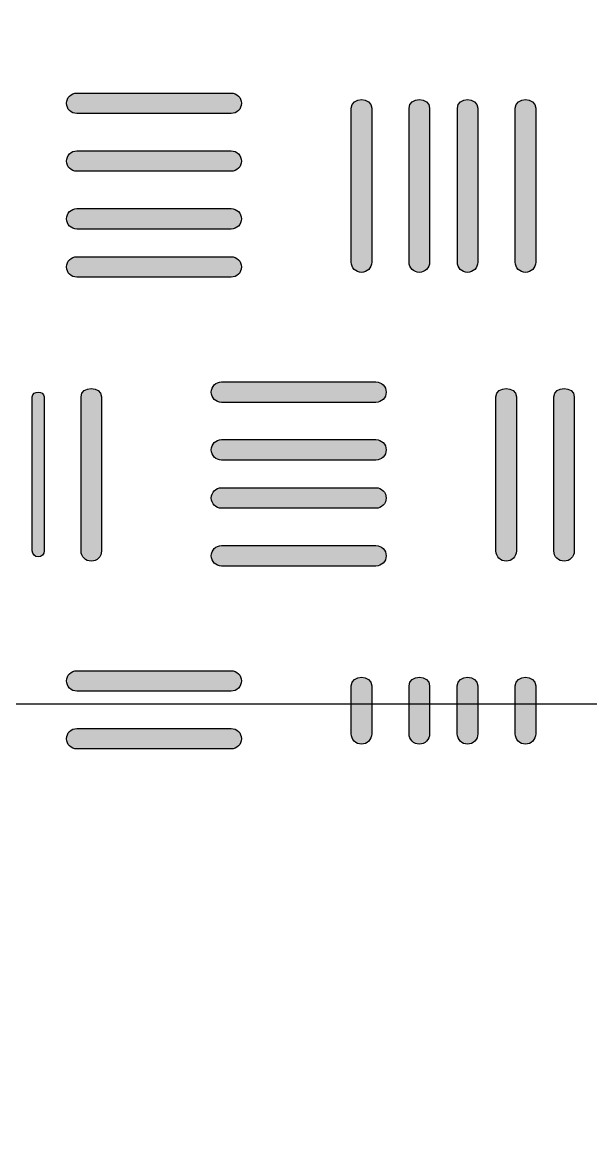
# Model space of a CAD drawing. Extents: x 4 to 307, y 9 to 217.
# Drawn here: x 270.54 to 275.52, y 111.02 to 120.9 of the extents above; entities that cross this region are included whole.
import ezdxf

# ---------------------------------------------------------------- set-up
doc = ezdxf.new("R2010")
doc.units = 0
doc.header["$MEASUREMENT"] = 0
doc.layers.add('EBENE_1', color=7, linetype='CONTINUOUS')

# ---------------------------------------------------------------- blocks, each defined once
blk = doc.blocks.new('BLOCK_3')
at = {"layer": 'EBENE_1'}
h = blk.add_hatch(color=7, dxfattribs=at)
h.dxf.hatch_style = 2
edge = h.paths.add_edge_path()
edge.add_spline(control_points=[(271.0196, 120.1045), (271.0196, 120.1045), (272.3715, 120.1045), (272.3715, 120.1045), (272.4211, 120.1045), (272.4611, 120.1447), (272.4611, 120.1941), (272.4611, 120.2436), (272.4211, 120.2837), (272.3715, 120.2837), (272.3715, 120.2837), (271.0196, 120.2837), (271.0196, 120.2837), (270.97, 120.2837), (270.9301, 120.2436), (270.9301, 120.1941), (270.9301, 120.1447), (270.97, 120.1045), (271.0196, 120.1045)], knot_values=[0, 0, 0, 0, 1, 1, 1, 2, 2, 2, 3, 3, 3, 4, 4, 4, 5, 5, 5, 6, 6, 6, 6], degree=3, periodic=1)
h = blk.add_hatch(color=7, dxfattribs=at)
h.dxf.hatch_style = 2
edge = h.paths.add_edge_path()
edge.add_spline(control_points=[(273.6017, 118.803), (273.6017, 118.803), (273.6017, 120.1519), (273.6017, 120.1519), (273.6017, 120.2508), (273.4226, 120.2508), (273.4226, 120.1519), (273.4226, 120.1519), (273.4226, 118.803), (273.4226, 118.803), (273.4226, 118.7536), (273.4626, 118.7134), (273.5122, 118.7134), (273.5618, 118.7134), (273.6017, 118.7536), (273.6017, 118.803)], knot_values=[0, 0, 0, 0, 1, 1, 1, 2, 2, 2, 3, 3, 3, 4, 4, 4, 5, 5, 5, 5], degree=3, periodic=1)
h = blk.add_hatch(color=7, dxfattribs=at)
h.dxf.hatch_style = 2
edge = h.paths.add_edge_path()
edge.add_spline(control_points=[(274.0189, 118.7134), (274.0686, 118.7134), (274.1085, 118.7536), (274.1085, 118.803), (274.1085, 118.803), (274.1085, 120.1519), (274.1085, 120.1519), (274.1085, 120.2508), (273.9294, 120.2508), (273.9294, 120.1519), (273.9294, 120.1519), (273.9294, 118.803), (273.9294, 118.803), (273.9294, 118.7536), (273.9693, 118.7134), (274.0189, 118.7134)], knot_values=[0, 0, 0, 0, 1, 1, 1, 2, 2, 2, 3, 3, 3, 4, 4, 4, 5, 5, 5, 5], degree=3, periodic=1)
h = blk.add_hatch(color=7, dxfattribs=at)
h.dxf.hatch_style = 2
edge = h.paths.add_edge_path()
edge.add_spline(control_points=[(274.4413, 118.7134), (274.4909, 118.7134), (274.5309, 118.7536), (274.5309, 118.803), (274.5309, 118.803), (274.5309, 120.1519), (274.5309, 120.1519), (274.5309, 120.2508), (274.3517, 120.2508), (274.3517, 120.1519), (274.3517, 120.1519), (274.3517, 118.803), (274.3517, 118.803), (274.3517, 118.7536), (274.3917, 118.7134), (274.4413, 118.7134)], knot_values=[0, 0, 0, 0, 1, 1, 1, 2, 2, 2, 3, 3, 3, 4, 4, 4, 5, 5, 5, 5], degree=3, periodic=1)
h = blk.add_hatch(color=7, dxfattribs=at)
h.dxf.hatch_style = 2
edge = h.paths.add_edge_path()
edge.add_spline(control_points=[(274.8589, 120.1519), (274.8589, 120.1519), (274.8589, 118.803), (274.8589, 118.803), (274.8589, 118.7536), (274.8988, 118.7134), (274.9484, 118.7134), (274.998, 118.7134), (275.038, 118.7536), (275.038, 118.803), (275.038, 118.803), (275.038, 120.1519), (275.038, 120.1519), (275.038, 120.2508), (274.8589, 120.2508), (274.8589, 120.1519)], knot_values=[0, 0, 0, 0, 1, 1, 1, 2, 2, 2, 3, 3, 3, 4, 4, 4, 5, 5, 5, 5], degree=3, periodic=1)
h = blk.add_hatch(color=7, dxfattribs=at)
h.dxf.hatch_style = 2
edge = h.paths.add_edge_path()
edge.add_spline(control_points=[(271.0196, 119.5986), (271.0196, 119.5986), (272.3715, 119.5986), (272.3715, 119.5986), (272.4211, 119.5986), (272.4611, 119.6388), (272.4611, 119.6882), (272.4611, 119.7376), (272.4211, 119.7778), (272.3715, 119.7778), (272.3715, 119.7778), (271.0196, 119.7778), (271.0196, 119.7778), (270.97, 119.7778), (270.9301, 119.7376), (270.9301, 119.6882), (270.9301, 119.6388), (270.97, 119.5986), (271.0196, 119.5986)], knot_values=[0, 0, 0, 0, 1, 1, 1, 2, 2, 2, 3, 3, 3, 4, 4, 4, 5, 5, 5, 6, 6, 6, 6], degree=3, periodic=1)
h = blk.add_hatch(color=7, dxfattribs=at)
h.dxf.hatch_style = 2
edge = h.paths.add_edge_path()
edge.add_spline(control_points=[(271.0196, 119.0927), (271.0196, 119.0927), (272.3715, 119.0927), (272.3715, 119.0927), (272.4211, 119.0927), (272.4611, 119.1329), (272.4611, 119.1823), (272.4611, 119.2317), (272.4211, 119.2719), (272.3715, 119.2719), (272.3715, 119.2719), (271.0196, 119.2719), (271.0196, 119.2719), (270.97, 119.2719), (270.9301, 119.2317), (270.9301, 119.1823), (270.9301, 119.1329), (270.97, 119.0927), (271.0196, 119.0927)], knot_values=[0, 0, 0, 0, 1, 1, 1, 2, 2, 2, 3, 3, 3, 4, 4, 4, 5, 5, 5, 6, 6, 6, 6], degree=3, periodic=1)
h = blk.add_hatch(color=7, dxfattribs=at)
h.dxf.hatch_style = 2
edge = h.paths.add_edge_path()
edge.add_spline(control_points=[(271.0196, 118.6712), (271.0196, 118.6712), (272.3715, 118.6712), (272.3715, 118.6712), (272.4211, 118.6712), (272.4611, 118.7114), (272.4611, 118.7608), (272.4611, 118.8102), (272.4211, 118.8504), (272.3715, 118.8504), (272.3715, 118.8504), (271.0196, 118.8504), (271.0196, 118.8504), (270.97, 118.8504), (270.9301, 118.8102), (270.9301, 118.7608), (270.9301, 118.7114), (270.97, 118.6712), (271.0196, 118.6712)], knot_values=[0, 0, 0, 0, 1, 1, 1, 2, 2, 2, 3, 3, 3, 4, 4, 4, 5, 5, 5, 6, 6, 6, 6], degree=3, periodic=1)
h = blk.add_hatch(color=7, dxfattribs=at)
h.dxf.hatch_style = 2
edge = h.paths.add_edge_path()
edge.add_spline(control_points=[(273.6389, 117.7543), (273.6389, 117.7543), (272.2871, 117.7543), (272.2871, 117.7543), (272.2375, 117.7543), (272.1975, 117.7142), (272.1975, 117.6647), (272.1975, 117.6153), (272.2375, 117.5752), (272.2871, 117.5752), (272.2871, 117.5752), (273.6389, 117.5752), (273.6389, 117.5752), (273.6886, 117.5752), (273.7285, 117.6153), (273.7285, 117.6647), (273.7285, 117.7142), (273.6886, 117.7543), (273.6389, 117.7543)], knot_values=[0, 0, 0, 0, 1, 1, 1, 2, 2, 2, 3, 3, 3, 4, 4, 4, 5, 5, 5, 6, 6, 6, 6], degree=3, periodic=1)
h = blk.add_hatch(color=7, dxfattribs=at)
h.dxf.hatch_style = 2
edge = h.paths.add_edge_path()
edge.add_spline(control_points=[(270.6297, 117.6225), (270.6297, 117.6225), (270.6297, 116.2734), (270.6297, 116.2734), (270.6297, 116.2448), (270.6531, 116.2216), (270.6817, 116.2216), (270.7103, 116.2216), (270.7337, 116.2448), (270.7337, 116.2734), (270.7337, 116.2734), (270.7337, 117.6225), (270.7337, 117.6225), (270.7337, 117.6797), (270.6297, 117.6797), (270.6297, 117.6225)], knot_values=[0, 0, 0, 0, 1, 1, 1, 2, 2, 2, 3, 3, 3, 4, 4, 4, 5, 5, 5, 5], degree=3, periodic=1)
h = blk.add_hatch(color=7, dxfattribs=at)
h.dxf.hatch_style = 2
edge = h.paths.add_edge_path()
edge.add_spline(control_points=[(271.0568, 117.6225), (271.0568, 117.6225), (271.0568, 116.2734), (271.0568, 116.2734), (271.0568, 116.224), (271.0968, 116.1839), (271.1464, 116.1839), (271.196, 116.1839), (271.236, 116.224), (271.236, 116.2734), (271.236, 116.2734), (271.236, 117.6225), (271.236, 117.6225), (271.236, 117.7214), (271.0568, 117.7214), (271.0568, 117.6225)], knot_values=[0, 0, 0, 0, 1, 1, 1, 2, 2, 2, 3, 3, 3, 4, 4, 4, 5, 5, 5, 5], degree=3, periodic=1)
h = blk.add_hatch(color=7, dxfattribs=at)
h.dxf.hatch_style = 2
edge = h.paths.add_edge_path()
edge.add_spline(control_points=[(274.8688, 117.6225), (274.8688, 117.7214), (274.6897, 117.7214), (274.6897, 117.6225), (274.6897, 117.6225), (274.6897, 116.2734), (274.6897, 116.2734), (274.6897, 116.224), (274.7297, 116.1839), (274.7793, 116.1839), (274.8289, 116.1839), (274.8688, 116.224), (274.8688, 116.2734), (274.8688, 116.2734), (274.8688, 117.6225), (274.8688, 117.6225)], knot_values=[0, 0, 0, 0, 1, 1, 1, 2, 2, 2, 3, 3, 3, 4, 4, 4, 5, 5, 5, 5], degree=3, periodic=1)
h = blk.add_hatch(color=7, dxfattribs=at)
h.dxf.hatch_style = 2
edge = h.paths.add_edge_path()
edge.add_spline(control_points=[(275.1968, 117.6225), (275.1968, 117.6225), (275.1968, 116.2734), (275.1968, 116.2734), (275.1968, 116.224), (275.2368, 116.1839), (275.2864, 116.1839), (275.336, 116.1839), (275.376, 116.224), (275.376, 116.2734), (275.376, 116.2734), (275.376, 117.6225), (275.376, 117.6225), (275.376, 117.7214), (275.1968, 117.7214), (275.1968, 117.6225)], knot_values=[0, 0, 0, 0, 1, 1, 1, 2, 2, 2, 3, 3, 3, 4, 4, 4, 5, 5, 5, 5], degree=3, periodic=1)
h = blk.add_hatch(color=7, dxfattribs=at)
h.dxf.hatch_style = 2
edge = h.paths.add_edge_path()
edge.add_spline(control_points=[(273.6389, 117.2484), (273.6389, 117.2484), (272.2871, 117.2484), (272.2871, 117.2484), (272.2375, 117.2484), (272.1975, 117.2083), (272.1975, 117.1588), (272.1975, 117.1094), (272.2375, 117.0692), (272.2871, 117.0692), (272.2871, 117.0692), (273.6389, 117.0692), (273.6389, 117.0692), (273.6886, 117.0692), (273.7285, 117.1094), (273.7285, 117.1588), (273.7285, 117.2083), (273.6886, 117.2484), (273.6389, 117.2484)], knot_values=[0, 0, 0, 0, 1, 1, 1, 2, 2, 2, 3, 3, 3, 4, 4, 4, 5, 5, 5, 6, 6, 6, 6], degree=3, periodic=1)
h = blk.add_hatch(color=7, dxfattribs=at)
h.dxf.hatch_style = 2
edge = h.paths.add_edge_path()
edge.add_spline(control_points=[(273.6389, 116.8269), (273.6389, 116.8269), (272.2871, 116.8269), (272.2871, 116.8269), (272.2375, 116.8269), (272.1975, 116.7867), (272.1975, 116.7373), (272.1975, 116.6879), (272.2375, 116.6477), (272.2871, 116.6477), (272.2871, 116.6477), (273.6389, 116.6477), (273.6389, 116.6477), (273.6886, 116.6477), (273.7285, 116.6879), (273.7285, 116.7373), (273.7285, 116.7867), (273.6886, 116.8269), (273.6389, 116.8269)], knot_values=[0, 0, 0, 0, 1, 1, 1, 2, 2, 2, 3, 3, 3, 4, 4, 4, 5, 5, 5, 6, 6, 6, 6], degree=3, periodic=1)
h = blk.add_hatch(color=7, dxfattribs=at)
h.dxf.hatch_style = 2
edge = h.paths.add_edge_path()
edge.add_spline(control_points=[(273.6389, 116.321), (273.6389, 116.321), (272.2871, 116.321), (272.2871, 116.321), (272.2375, 116.321), (272.1975, 116.2808), (272.1975, 116.2314), (272.1975, 116.182), (272.2375, 116.1418), (272.2871, 116.1418), (272.2871, 116.1418), (273.6389, 116.1418), (273.6389, 116.1418), (273.6886, 116.1418), (273.7285, 116.182), (273.7285, 116.2314), (273.7285, 116.2808), (273.6886, 116.321), (273.6389, 116.321)], knot_values=[0, 0, 0, 0, 1, 1, 1, 2, 2, 2, 3, 3, 3, 4, 4, 4, 5, 5, 5, 6, 6, 6, 6], degree=3, periodic=1)
h = blk.add_hatch(color=7, dxfattribs=at)
h.dxf.hatch_style = 2
edge = h.paths.add_edge_path()
edge.add_spline(control_points=[(272.3715, 115.2249), (272.3715, 115.2249), (271.0196, 115.2249), (271.0196, 115.2249), (270.97, 115.2249), (270.9301, 115.1848), (270.9301, 115.1353), (270.9301, 115.0859), (270.97, 115.0458), (271.0196, 115.0458), (271.0196, 115.0458), (272.3715, 115.0458), (272.3715, 115.0458), (272.4211, 115.0458), (272.4611, 115.0859), (272.4611, 115.1353), (272.4611, 115.1848), (272.4211, 115.2249), (272.3715, 115.2249)], knot_values=[0, 0, 0, 0, 1, 1, 1, 2, 2, 2, 3, 3, 3, 4, 4, 4, 5, 5, 5, 6, 6, 6, 6], degree=3, periodic=1)
h = blk.add_hatch(color=7, dxfattribs=at)
h.dxf.hatch_style = 2
edge = h.paths.add_edge_path()
edge.add_spline(control_points=[(273.4223, 115.0931), (273.4223, 115.0931), (273.4223, 114.6716), (273.4223, 114.6716), (273.4223, 114.622), (273.4626, 114.5817), (273.5122, 114.5817), (273.5618, 114.5817), (273.6021, 114.622), (273.6021, 114.6716), (273.6021, 114.6716), (273.6021, 115.0931), (273.6021, 115.0931), (273.6021, 115.1924), (273.4223, 115.1924), (273.4223, 115.0931)], knot_values=[0, 0, 0, 0, 1, 1, 1, 2, 2, 2, 3, 3, 3, 4, 4, 4, 5, 5, 5, 5], degree=3, periodic=1)
h = blk.add_hatch(color=7, dxfattribs=at)
h.dxf.hatch_style = 2
edge = h.paths.add_edge_path()
edge.add_spline(control_points=[(273.929, 115.0931), (273.929, 115.0931), (273.929, 114.6716), (273.929, 114.6716), (273.929, 114.622), (273.9693, 114.5817), (274.0189, 114.5817), (274.0686, 114.5817), (274.1089, 114.622), (274.1089, 114.6716), (274.1089, 114.6716), (274.1089, 115.0931), (274.1089, 115.0931), (274.1089, 115.1924), (273.929, 115.1924), (273.929, 115.0931)], knot_values=[0, 0, 0, 0, 1, 1, 1, 2, 2, 2, 3, 3, 3, 4, 4, 4, 5, 5, 5, 5], degree=3, periodic=1)
h = blk.add_hatch(color=7, dxfattribs=at)
h.dxf.hatch_style = 2
edge = h.paths.add_edge_path()
edge.add_spline(control_points=[(274.3514, 115.0931), (274.3514, 115.0931), (274.3514, 114.6716), (274.3514, 114.6716), (274.3514, 114.622), (274.3917, 114.5817), (274.4413, 114.5817), (274.4909, 114.5817), (274.5312, 114.622), (274.5312, 114.6716), (274.5312, 114.6716), (274.5312, 115.0931), (274.5312, 115.0931), (274.5312, 115.1924), (274.3514, 115.1924), (274.3514, 115.0931)], knot_values=[0, 0, 0, 0, 1, 1, 1, 2, 2, 2, 3, 3, 3, 4, 4, 4, 5, 5, 5, 5], degree=3, periodic=1)
h = blk.add_hatch(color=7, dxfattribs=at)
h.dxf.hatch_style = 2
edge = h.paths.add_edge_path()
edge.add_spline(control_points=[(274.8585, 115.0931), (274.8585, 115.0931), (274.8585, 114.6716), (274.8585, 114.6716), (274.8585, 114.622), (274.8988, 114.5817), (274.9484, 114.5817), (274.998, 114.5817), (275.0383, 114.622), (275.0383, 114.6716), (275.0383, 114.6716), (275.0383, 115.0931), (275.0383, 115.0931), (275.0383, 115.1924), (274.8585, 115.1924), (274.8585, 115.0931)], knot_values=[0, 0, 0, 0, 1, 1, 1, 2, 2, 2, 3, 3, 3, 4, 4, 4, 5, 5, 5, 5], degree=3, periodic=1)
h = blk.add_hatch(color=7, dxfattribs=at)
h.dxf.hatch_style = 2
edge = h.paths.add_edge_path()
edge.add_spline(control_points=[(272.3715, 114.719), (272.3715, 114.719), (271.0196, 114.719), (271.0196, 114.719), (270.97, 114.719), (270.9301, 114.6789), (270.9301, 114.6294), (270.9301, 114.58), (270.97, 114.5399), (271.0196, 114.5399), (271.0196, 114.5399), (272.3715, 114.5399), (272.3715, 114.5399), (272.4211, 114.5399), (272.4611, 114.58), (272.4611, 114.6294), (272.4611, 114.6789), (272.4211, 114.719), (272.3715, 114.719)], knot_values=[0, 0, 0, 0, 1, 1, 1, 2, 2, 2, 3, 3, 3, 4, 4, 4, 5, 5, 5, 6, 6, 6, 6], degree=3, periodic=1)
for points, knots in [([(271.0196, 120.1045), (271.0196, 120.1045), (272.3715, 120.1045), (272.3715, 120.1045), (272.4211, 120.1045), (272.4611, 120.1447), (272.4611, 120.1941), (272.4611, 120.2436), (272.4211, 120.2837), (272.3715, 120.2837), (272.3715, 120.2837), (271.0196, 120.2837), (271.0196, 120.2837), (270.97, 120.2837), (270.9301, 120.2436), (270.9301, 120.1941), (270.9301, 120.1447), (270.97, 120.1045), (271.0196, 120.1045)], [0, 0, 0, 0, 1, 1, 1, 2, 2, 2, 3, 3, 3, 4, 4, 4, 5, 5, 5, 6, 6, 6, 6]), ([(273.6017, 118.803), (273.6017, 118.803), (273.6017, 120.1519), (273.6017, 120.1519), (273.6017, 120.2508), (273.4226, 120.2508), (273.4226, 120.1519), (273.4226, 120.1519), (273.4226, 118.803), (273.4226, 118.803), (273.4226, 118.7536), (273.4626, 118.7134), (273.5122, 118.7134), (273.5618, 118.7134), (273.6017, 118.7536), (273.6017, 118.803)], [0, 0, 0, 0, 1, 1, 1, 2, 2, 2, 3, 3, 3, 4, 4, 4, 5, 5, 5, 5]), ([(274.0189, 118.7134), (274.0686, 118.7134), (274.1085, 118.7536), (274.1085, 118.803), (274.1085, 118.803), (274.1085, 120.1519), (274.1085, 120.1519), (274.1085, 120.2508), (273.9294, 120.2508), (273.9294, 120.1519), (273.9294, 120.1519), (273.9294, 118.803), (273.9294, 118.803), (273.9294, 118.7536), (273.9693, 118.7134), (274.0189, 118.7134)], [0, 0, 0, 0, 1, 1, 1, 2, 2, 2, 3, 3, 3, 4, 4, 4, 5, 5, 5, 5]), ([(274.4413, 118.7134), (274.4909, 118.7134), (274.5309, 118.7536), (274.5309, 118.803), (274.5309, 118.803), (274.5309, 120.1519), (274.5309, 120.1519), (274.5309, 120.2508), (274.3517, 120.2508), (274.3517, 120.1519), (274.3517, 120.1519), (274.3517, 118.803), (274.3517, 118.803), (274.3517, 118.7536), (274.3917, 118.7134), (274.4413, 118.7134)], [0, 0, 0, 0, 1, 1, 1, 2, 2, 2, 3, 3, 3, 4, 4, 4, 5, 5, 5, 5]), ([(274.8589, 120.1519), (274.8589, 120.1519), (274.8589, 118.803), (274.8589, 118.803), (274.8589, 118.7536), (274.8988, 118.7134), (274.9484, 118.7134), (274.998, 118.7134), (275.038, 118.7536), (275.038, 118.803), (275.038, 118.803), (275.038, 120.1519), (275.038, 120.1519), (275.038, 120.2508), (274.8589, 120.2508), (274.8589, 120.1519)], [0, 0, 0, 0, 1, 1, 1, 2, 2, 2, 3, 3, 3, 4, 4, 4, 5, 5, 5, 5]), ([(271.0196, 119.5986), (271.0196, 119.5986), (272.3715, 119.5986), (272.3715, 119.5986), (272.4211, 119.5986), (272.4611, 119.6388), (272.4611, 119.6882), (272.4611, 119.7376), (272.4211, 119.7778), (272.3715, 119.7778), (272.3715, 119.7778), (271.0196, 119.7778), (271.0196, 119.7778), (270.97, 119.7778), (270.9301, 119.7376), (270.9301, 119.6882), (270.9301, 119.6388), (270.97, 119.5986), (271.0196, 119.5986)], [0, 0, 0, 0, 1, 1, 1, 2, 2, 2, 3, 3, 3, 4, 4, 4, 5, 5, 5, 6, 6, 6, 6]), ([(271.0196, 119.0927), (271.0196, 119.0927), (272.3715, 119.0927), (272.3715, 119.0927), (272.4211, 119.0927), (272.4611, 119.1329), (272.4611, 119.1823), (272.4611, 119.2317), (272.4211, 119.2719), (272.3715, 119.2719), (272.3715, 119.2719), (271.0196, 119.2719), (271.0196, 119.2719), (270.97, 119.2719), (270.9301, 119.2317), (270.9301, 119.1823), (270.9301, 119.1329), (270.97, 119.0927), (271.0196, 119.0927)], [0, 0, 0, 0, 1, 1, 1, 2, 2, 2, 3, 3, 3, 4, 4, 4, 5, 5, 5, 6, 6, 6, 6]), ([(271.0196, 118.6712), (271.0196, 118.6712), (272.3715, 118.6712), (272.3715, 118.6712), (272.4211, 118.6712), (272.4611, 118.7114), (272.4611, 118.7608), (272.4611, 118.8102), (272.4211, 118.8504), (272.3715, 118.8504), (272.3715, 118.8504), (271.0196, 118.8504), (271.0196, 118.8504), (270.97, 118.8504), (270.9301, 118.8102), (270.9301, 118.7608), (270.9301, 118.7114), (270.97, 118.6712), (271.0196, 118.6712)], [0, 0, 0, 0, 1, 1, 1, 2, 2, 2, 3, 3, 3, 4, 4, 4, 5, 5, 5, 6, 6, 6, 6]), ([(273.6389, 117.7543), (273.6389, 117.7543), (272.2871, 117.7543), (272.2871, 117.7543), (272.2375, 117.7543), (272.1975, 117.7142), (272.1975, 117.6647), (272.1975, 117.6153), (272.2375, 117.5752), (272.2871, 117.5752), (272.2871, 117.5752), (273.6389, 117.5752), (273.6389, 117.5752), (273.6886, 117.5752), (273.7285, 117.6153), (273.7285, 117.6647), (273.7285, 117.7142), (273.6886, 117.7543), (273.6389, 117.7543)], [0, 0, 0, 0, 1, 1, 1, 2, 2, 2, 3, 3, 3, 4, 4, 4, 5, 5, 5, 6, 6, 6, 6]), ([(270.6297, 117.6225), (270.6297, 117.6225), (270.6297, 116.2734), (270.6297, 116.2734), (270.6297, 116.2448), (270.6531, 116.2216), (270.6817, 116.2216), (270.7103, 116.2216), (270.7337, 116.2448), (270.7337, 116.2734), (270.7337, 116.2734), (270.7337, 117.6225), (270.7337, 117.6225), (270.7337, 117.6797), (270.6297, 117.6797), (270.6297, 117.6225)], [0, 0, 0, 0, 1, 1, 1, 2, 2, 2, 3, 3, 3, 4, 4, 4, 5, 5, 5, 5]), ([(271.0568, 117.6225), (271.0568, 117.6225), (271.0568, 116.2734), (271.0568, 116.2734), (271.0568, 116.224), (271.0968, 116.1839), (271.1464, 116.1839), (271.196, 116.1839), (271.236, 116.224), (271.236, 116.2734), (271.236, 116.2734), (271.236, 117.6225), (271.236, 117.6225), (271.236, 117.7214), (271.0568, 117.7214), (271.0568, 117.6225)], [0, 0, 0, 0, 1, 1, 1, 2, 2, 2, 3, 3, 3, 4, 4, 4, 5, 5, 5, 5]), ([(274.8688, 117.6225), (274.8688, 117.7214), (274.6897, 117.7214), (274.6897, 117.6225), (274.6897, 117.6225), (274.6897, 116.2734), (274.6897, 116.2734), (274.6897, 116.224), (274.7297, 116.1839), (274.7793, 116.1839), (274.8289, 116.1839), (274.8688, 116.224), (274.8688, 116.2734), (274.8688, 116.2734), (274.8688, 117.6225), (274.8688, 117.6225)], [0, 0, 0, 0, 1, 1, 1, 2, 2, 2, 3, 3, 3, 4, 4, 4, 5, 5, 5, 5]), ([(275.1968, 117.6225), (275.1968, 117.6225), (275.1968, 116.2734), (275.1968, 116.2734), (275.1968, 116.224), (275.2368, 116.1839), (275.2864, 116.1839), (275.336, 116.1839), (275.376, 116.224), (275.376, 116.2734), (275.376, 116.2734), (275.376, 117.6225), (275.376, 117.6225), (275.376, 117.7214), (275.1968, 117.7214), (275.1968, 117.6225)], [0, 0, 0, 0, 1, 1, 1, 2, 2, 2, 3, 3, 3, 4, 4, 4, 5, 5, 5, 5]), ([(273.6389, 117.2484), (273.6389, 117.2484), (272.2871, 117.2484), (272.2871, 117.2484), (272.2375, 117.2484), (272.1975, 117.2083), (272.1975, 117.1588), (272.1975, 117.1094), (272.2375, 117.0692), (272.2871, 117.0692), (272.2871, 117.0692), (273.6389, 117.0692), (273.6389, 117.0692), (273.6886, 117.0692), (273.7285, 117.1094), (273.7285, 117.1588), (273.7285, 117.2083), (273.6886, 117.2484), (273.6389, 117.2484)], [0, 0, 0, 0, 1, 1, 1, 2, 2, 2, 3, 3, 3, 4, 4, 4, 5, 5, 5, 6, 6, 6, 6]), ([(273.6389, 116.8269), (273.6389, 116.8269), (272.2871, 116.8269), (272.2871, 116.8269), (272.2375, 116.8269), (272.1975, 116.7867), (272.1975, 116.7373), (272.1975, 116.6879), (272.2375, 116.6477), (272.2871, 116.6477), (272.2871, 116.6477), (273.6389, 116.6477), (273.6389, 116.6477), (273.6886, 116.6477), (273.7285, 116.6879), (273.7285, 116.7373), (273.7285, 116.7867), (273.6886, 116.8269), (273.6389, 116.8269)], [0, 0, 0, 0, 1, 1, 1, 2, 2, 2, 3, 3, 3, 4, 4, 4, 5, 5, 5, 6, 6, 6, 6]), ([(273.6389, 116.321), (273.6389, 116.321), (272.2871, 116.321), (272.2871, 116.321), (272.2375, 116.321), (272.1975, 116.2808), (272.1975, 116.2314), (272.1975, 116.182), (272.2375, 116.1418), (272.2871, 116.1418), (272.2871, 116.1418), (273.6389, 116.1418), (273.6389, 116.1418), (273.6886, 116.1418), (273.7285, 116.182), (273.7285, 116.2314), (273.7285, 116.2808), (273.6886, 116.321), (273.6389, 116.321)], [0, 0, 0, 0, 1, 1, 1, 2, 2, 2, 3, 3, 3, 4, 4, 4, 5, 5, 5, 6, 6, 6, 6]), ([(272.3715, 115.2249), (272.3715, 115.2249), (271.0196, 115.2249), (271.0196, 115.2249), (270.97, 115.2249), (270.9301, 115.1848), (270.9301, 115.1353), (270.9301, 115.0859), (270.97, 115.0458), (271.0196, 115.0458), (271.0196, 115.0458), (272.3715, 115.0458), (272.3715, 115.0458), (272.4211, 115.0458), (272.4611, 115.0859), (272.4611, 115.1353), (272.4611, 115.1848), (272.4211, 115.2249), (272.3715, 115.2249)], [0, 0, 0, 0, 1, 1, 1, 2, 2, 2, 3, 3, 3, 4, 4, 4, 5, 5, 5, 6, 6, 6, 6]), ([(273.4223, 115.0931), (273.4223, 115.0931), (273.4223, 114.6716), (273.4223, 114.6716), (273.4223, 114.622), (273.4626, 114.5817), (273.5122, 114.5817), (273.5618, 114.5817), (273.6021, 114.622), (273.6021, 114.6716), (273.6021, 114.6716), (273.6021, 115.0931), (273.6021, 115.0931), (273.6021, 115.1924), (273.4223, 115.1924), (273.4223, 115.0931)], [0, 0, 0, 0, 1, 1, 1, 2, 2, 2, 3, 3, 3, 4, 4, 4, 5, 5, 5, 5]), ([(273.929, 115.0931), (273.929, 115.0931), (273.929, 114.6716), (273.929, 114.6716), (273.929, 114.622), (273.9693, 114.5817), (274.0189, 114.5817), (274.0686, 114.5817), (274.1089, 114.622), (274.1089, 114.6716), (274.1089, 114.6716), (274.1089, 115.0931), (274.1089, 115.0931), (274.1089, 115.1924), (273.929, 115.1924), (273.929, 115.0931)], [0, 0, 0, 0, 1, 1, 1, 2, 2, 2, 3, 3, 3, 4, 4, 4, 5, 5, 5, 5]), ([(274.3514, 115.0931), (274.3514, 115.0931), (274.3514, 114.6716), (274.3514, 114.6716), (274.3514, 114.622), (274.3917, 114.5817), (274.4413, 114.5817), (274.4909, 114.5817), (274.5312, 114.622), (274.5312, 114.6716), (274.5312, 114.6716), (274.5312, 115.0931), (274.5312, 115.0931), (274.5312, 115.1924), (274.3514, 115.1924), (274.3514, 115.0931)], [0, 0, 0, 0, 1, 1, 1, 2, 2, 2, 3, 3, 3, 4, 4, 4, 5, 5, 5, 5]), ([(274.8585, 115.0931), (274.8585, 115.0931), (274.8585, 114.6716), (274.8585, 114.6716), (274.8585, 114.622), (274.8988, 114.5817), (274.9484, 114.5817), (274.998, 114.5817), (275.0383, 114.622), (275.0383, 114.6716), (275.0383, 114.6716), (275.0383, 115.0931), (275.0383, 115.0931), (275.0383, 115.1924), (274.8585, 115.1924), (274.8585, 115.0931)], [0, 0, 0, 0, 1, 1, 1, 2, 2, 2, 3, 3, 3, 4, 4, 4, 5, 5, 5, 5]), ([(272.3715, 114.719), (272.3715, 114.719), (271.0196, 114.719), (271.0196, 114.719), (270.97, 114.719), (270.9301, 114.6789), (270.9301, 114.6294), (270.9301, 114.58), (270.97, 114.5399), (271.0196, 114.5399), (271.0196, 114.5399), (272.3715, 114.5399), (272.3715, 114.5399), (272.4211, 114.5399), (272.4611, 114.58), (272.4611, 114.6294), (272.4611, 114.6789), (272.4211, 114.719), (272.3715, 114.719)], [0, 0, 0, 0, 1, 1, 1, 2, 2, 2, 3, 3, 3, 4, 4, 4, 5, 5, 5, 6, 6, 6, 6])]:
    blk.add_open_spline(points, degree=3, knots=knots, dxfattribs=at)
blk = doc.blocks.new('BLOCK_9')
at = {"layer": 'EBENE_1'}
h = blk.add_hatch(color=7, dxfattribs=at)
h.dxf.hatch_style = 2
edge = h.paths.add_edge_path()
edge.add_spline(control_points=[(279.9924, 133.5268), (274.1867, 136.7029), (268.297, 136.9914), (263.8352, 134.3175), (260.531, 132.3372), (258.3841, 128.8832), (258.0485, 125.1151), (252.9001, 124.9425), (251.2303, 121.6829), (250.739, 120.2141), (249.874, 117.628), (250.5155, 114.7094), (252.1998, 113.5692), (252.3934, 113.4381), (252.6132, 113.3752), (252.8309, 113.3752), (253.1926, 113.3752), (253.5478, 113.5489), (253.7659, 113.871), (254.1152, 114.3869), (253.9802, 115.0881), (253.4641, 115.4375), (252.8178, 115.875), (252.2683, 117.6745), (252.8784, 119.4984), (253.3284, 120.8446), (254.726, 123.0704), (259.0741, 122.851), (259.3842, 122.836), (259.6877, 122.9483), (259.912, 123.1638), (260.1362, 123.3791), (260.262, 123.6775), (260.2589, 123.9884), (260.2265, 127.3959), (262.041, 130.6123), (264.9949, 132.3825), (268.7528, 134.6342), (273.8239, 134.3299), (278.9099, 131.5476), (279.4557, 131.2489), (280.1416, 131.4494), (280.4406, 131.9958), (280.7396, 132.5424), (280.5391, 133.2278), (279.9924, 133.5268)], knot_values=[0, 0, 0, 0, 1, 1, 1, 2, 2, 2, 3, 3, 3, 4, 4, 4, 5, 5, 5, 6, 6, 6, 7, 7, 7, 8, 8, 8, 9, 9, 9, 10, 10, 10, 11, 11, 11, 12, 12, 12, 13, 13, 13, 14, 14, 14, 15, 15, 15, 15], degree=3, periodic=1)
h = blk.add_hatch(color=7, dxfattribs=at)
h.dxf.hatch_style = 2
edge = h.paths.add_edge_path()
edge.add_spline(control_points=[(275.4676, 129.6418), (271.3245, 127.79), (267.1556, 121.1534), (265.2498, 115.4202), (263.5303, 117.4448), (261.5832, 118.8018), (259.3246, 119.5545), (259.0024, 119.6617), (258.6569, 119.4879), (258.5501, 119.1673), (258.4433, 118.8466), (258.6166, 118.4998), (258.9373, 118.3929), (261.2728, 117.6144), (263.2527, 116.106), (264.9907, 113.7811), (265.111, 113.6202), (265.2949, 113.5353), (265.4813, 113.5353), (265.6088, 113.5353), (265.7376, 113.5751), (265.8475, 113.6572), (265.9677, 113.7471), (266.0429, 113.8732), (266.0745, 114.009), (266.0897, 114.0401), (266.1097, 114.0682), (266.1197, 114.1028), (267.7392, 119.6453), (271.9646, 126.7348), (275.9671, 128.5239), (276.2758, 128.6618), (276.4143, 129.0239), (276.2762, 129.3326), (276.1384, 129.6411), (275.7756, 129.7798), (275.4676, 129.6418)], knot_values=[0, 0, 0, 0, 1, 1, 1, 2, 2, 2, 3, 3, 3, 4, 4, 4, 5, 5, 5, 6, 6, 6, 7, 7, 7, 8, 8, 8, 9, 9, 9, 10, 10, 10, 11, 11, 11, 12, 12, 12, 12], degree=3, periodic=1)
for points, knots in [([(279.9924, 133.5268), (274.1867, 136.7029), (268.297, 136.9914), (263.8352, 134.3175), (260.531, 132.3372), (258.3841, 128.8832), (258.0485, 125.1151), (252.9001, 124.9425), (251.2303, 121.6829), (250.739, 120.2141), (249.874, 117.628), (250.5155, 114.7094), (252.1998, 113.5692), (252.3934, 113.4381), (252.6132, 113.3752), (252.8309, 113.3752), (253.1926, 113.3752), (253.5478, 113.5489), (253.7659, 113.871), (254.1152, 114.3869), (253.9802, 115.0881), (253.4641, 115.4375), (252.8178, 115.875), (252.2683, 117.6745), (252.8784, 119.4984), (253.3284, 120.8446), (254.726, 123.0704), (259.0741, 122.851), (259.3842, 122.836), (259.6877, 122.9483), (259.912, 123.1638), (260.1362, 123.3791), (260.262, 123.6775), (260.2589, 123.9884), (260.2265, 127.3959), (262.041, 130.6123), (264.9949, 132.3825), (268.7528, 134.6342), (273.8239, 134.3299), (278.9099, 131.5476), (279.4557, 131.2489), (280.1416, 131.4494), (280.4406, 131.9958), (280.7396, 132.5424), (280.5391, 133.2278), (279.9924, 133.5268)], [0, 0, 0, 0, 1, 1, 1, 2, 2, 2, 3, 3, 3, 4, 4, 4, 5, 5, 5, 6, 6, 6, 7, 7, 7, 8, 8, 8, 9, 9, 9, 10, 10, 10, 11, 11, 11, 12, 12, 12, 13, 13, 13, 14, 14, 14, 15, 15, 15, 15]), ([(275.4676, 129.6418), (271.3245, 127.79), (267.1556, 121.1534), (265.2498, 115.4202), (263.5303, 117.4448), (261.5832, 118.8018), (259.3246, 119.5545), (259.0024, 119.6617), (258.6569, 119.4879), (258.5501, 119.1673), (258.4433, 118.8466), (258.6166, 118.4998), (258.9373, 118.3929), (261.2728, 117.6144), (263.2527, 116.106), (264.9907, 113.7811), (265.111, 113.6202), (265.2949, 113.5353), (265.4813, 113.5353), (265.6088, 113.5353), (265.7376, 113.5751), (265.8475, 113.6572), (265.9677, 113.7471), (266.0429, 113.8732), (266.0745, 114.009), (266.0897, 114.0401), (266.1097, 114.0682), (266.1197, 114.1028), (267.7392, 119.6453), (271.9646, 126.7348), (275.9671, 128.5239), (276.2758, 128.6618), (276.4143, 129.0239), (276.2762, 129.3326), (276.1384, 129.6411), (275.7756, 129.7798), (275.4676, 129.6418)], [0, 0, 0, 0, 1, 1, 1, 2, 2, 2, 3, 3, 3, 4, 4, 4, 5, 5, 5, 6, 6, 6, 7, 7, 7, 8, 8, 8, 9, 9, 9, 10, 10, 10, 11, 11, 11, 12, 12, 12, 12])]:
    blk.add_open_spline(points, degree=3, knots=knots, dxfattribs=at)

msp = doc.modelspace()

# ---------------------------------------------------------------- linework, layer by layer
at = {"layer": 'EBENE_1'}
msp.add_open_spline([(202.108, 194.9198), (202.108, 194.9198), (216.1034, 194.9198), (216.1034, 194.9198), (216.1034, 194.9198), (216.1034, 198.8314), (216.1034, 198.8314), (216.1034, 198.8314), (226.0856, 198.8314), (226.0856, 198.8314), (226.0856, 198.8314), (226.0856, 194.9198), (226.0856, 194.9198), (226.0856, 194.9198), (256.1086, 194.9198), (256.1086, 194.9198), (256.1086, 194.9198), (256.1086, 198.8314), (256.1086, 198.8314), (256.1086, 198.8314), (266.0907, 198.8314), (266.0907, 198.8314), (266.0907, 198.8314), (266.0907, 194.9198), (266.0907, 194.9198), (266.0907, 194.9198), (280.0858, 194.9198), (280.0858, 194.9198), (280.0858, 194.9198), (280.1113, 141.8083), (280.1113, 141.8083), (280.1113, 141.8083), (276.3268, 141.8083), (276.3268, 141.8083), (276.3268, 141.8083), (276.3268, 134.0105), (276.3268, 134.0105), (276.3268, 134.0105), (280.1113, 134.0105), (280.1113, 134.0105), (280.1113, 134.0105), (280.1113, 114.935), (280.1113, 114.935), (280.1113, 114.935), (266.5224, 114.935), (266.5224, 114.935), (266.5224, 114.935), (266.5224, 111.0234), (266.5224, 111.0234), (266.5224, 111.0234), (256.5147, 111.0234), (256.5147, 111.0234), (256.5147, 111.0234), (256.5147, 114.935), (256.5147, 114.935), (256.5147, 114.935), (226.5172, 114.935), (226.5172, 114.935), (226.5172, 114.935), (226.5172, 111.0234), (226.5172, 111.0234), (226.5172, 111.0234), (216.5099, 111.0234), (216.5099, 111.0234), (216.5099, 111.0234), (216.5099, 114.935), (216.5099, 114.935), (216.5099, 114.935), (202.0571, 114.935), (202.0571, 114.935), (202.0571, 129.4385), (202.108, 144.0182), (202.108, 160.5534), (202.108, 160.5534), (205.918, 160.5534), (205.918, 160.5534), (205.918, 160.5534), (205.918, 168.3767), (205.918, 168.3767), (205.918, 168.3767), (202.108, 168.3767), (202.108, 168.3767), (202.108, 168.3767), (202.108, 194.9198), (202.108, 194.9198)], degree=3, knots=[0, 0, 0, 0, 1, 1, 1, 2, 2, 2, 3, 3, 3, 4, 4, 4, 5, 5, 5, 6, 6, 6, 7, 7, 7, 8, 8, 8, 9, 9, 9, 10, 10, 10, 11, 11, 11, 12, 12, 12, 13, 13, 13, 14, 14, 14, 15, 15, 15, 16, 16, 16, 17, 17, 17, 18, 18, 18, 19, 19, 19, 20, 20, 20, 21, 21, 21, 22, 22, 22, 23, 23, 23, 24, 24, 24, 25, 25, 25, 26, 26, 26, 27, 27, 27, 28, 28, 28, 28], dxfattribs=at)

# ---------------------------------------------------------------- block references
for name in ['BLOCK_9', 'BLOCK_3']:
    msp.add_blockref(name, (0, 0), dxfattribs=at)

doc.saveas('drawing.dxf')
